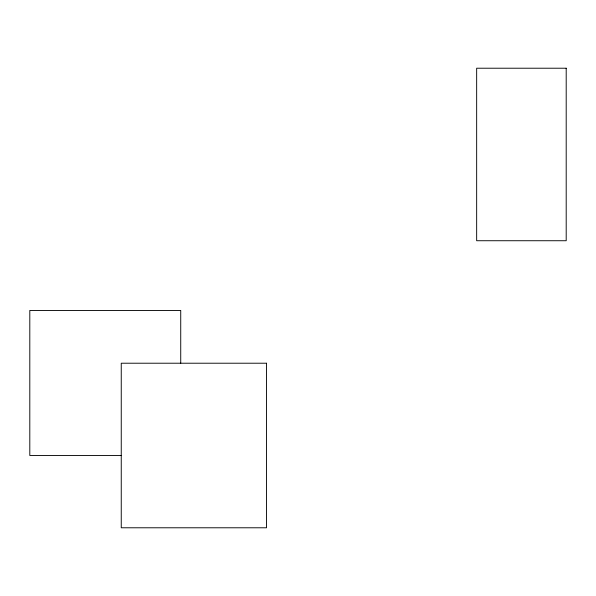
<?xml version="1.0" encoding="UTF-8"?>
<svg xmlns="http://www.w3.org/2000/svg" width="596" height="596" viewBox="0 0 596 596"><rect width="100%" height="100%" fill="white"/><g stroke="black" fill="none" stroke-linecap="round" stroke-linejoin="round"><path stroke-width="0.89" d="M121.249 455.471L29.8 455.471L29.8 310.456L180.73 310.456L180.73 363.217M566.2 68.22L476.658 68.22L476.658 240.732L566.2 240.732L566.2 68.22M266.516 363.217L121.249 363.217L121.249 527.78L266.516 527.78L266.516 363.217"/></g></svg>
